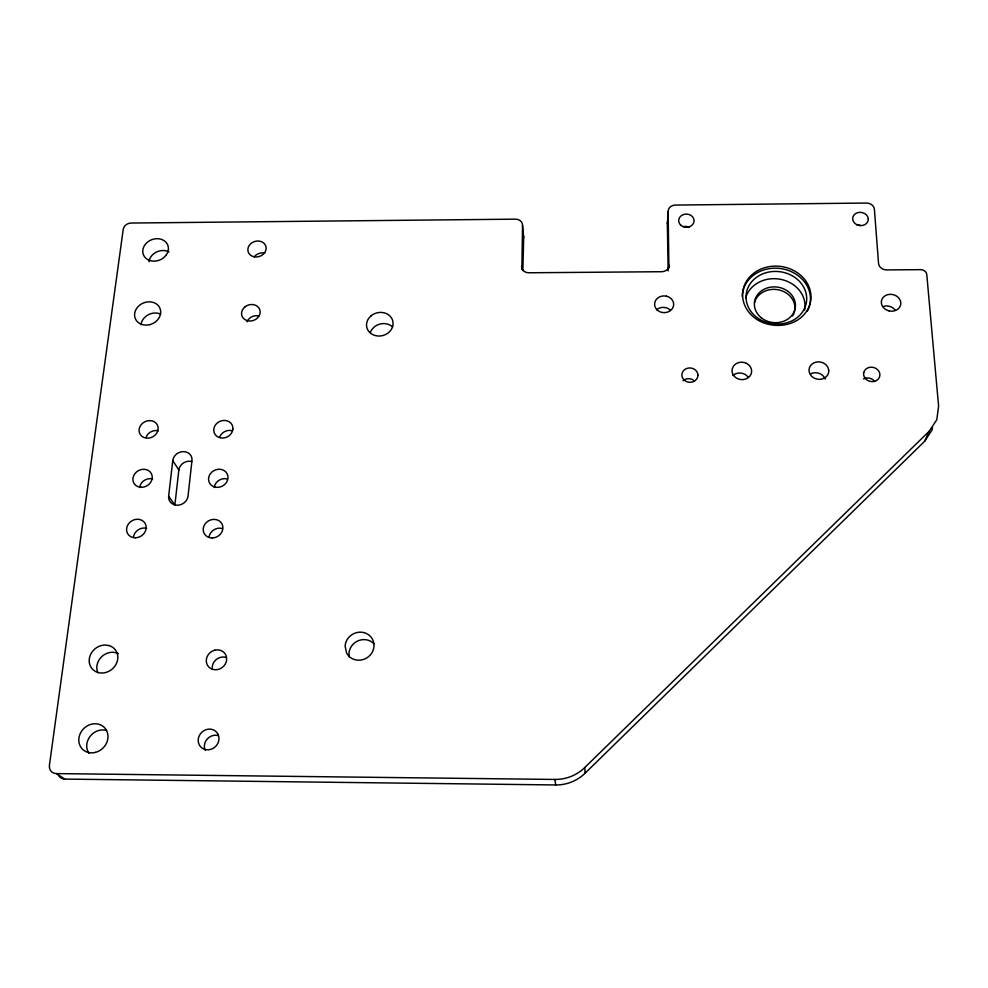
<?xml version="1.0" encoding="UTF-8"?>
<svg xmlns="http://www.w3.org/2000/svg" width="988" height="988" viewBox="0 0 988 988"><rect width="100%" height="100%" fill="white"/><g stroke="black" fill="none" stroke-linecap="round" stroke-linejoin="round"><path stroke-width="1.48" d="M521.849 269.353L522.541 225.326A7.262 6.237 -6.4 0 0 515.464 219.163L131.108 223.041A7.237 5.977 -21.4 0 0 123.241 229.253L49.412 765.317A8.67 7.645 -45.8 0 0 56.378 773.604L64.714 779.087L555.701 784.954A41.051 40.557 -4.6 0 0 585.106 773.196L924.632 441.303L932.104 429.904L932.499 426.94M522.887 270.613L523.677 237.466L522.541 225.326M668.16 270.922L667.345 223.72L668.16 211.37A7.311 6.237 0.8 0 1 675.347 205.072L866.501 203.046A7.459 6.249 8.4 0 1 874.392 209.246L878.554 263.487A7.595 6.447 10.3 0 0 886.607 269.922L920.643 269.65A5.743 4.854 11.8 0 1 926.769 274.491L938.6 406.179L936.809 419.678L929.239 431.213L924.632 441.303M668.901 268.168L668.16 211.37M172.764 460.556L178.853 470.029L174.851 505.127L168.652 496.075L172.764 460.556A9.905 8.682 -27.2 0 1 183.385 451.615A9.905 8.682 -27.2 0 1 191.981 460.544L188.041 496.087A10.016 8.843 -28.9 0 1 182.298 504.004L179.853 504.917A10.016 8.843 -28.9 0 1 168.652 496.075M56.378 773.604L554.898 779.446A41.681 41.126 -5 0 0 584.773 767.528L929.239 431.213M810.654 373.872L812.939 372.995A9.769 8.608 10.8 0 1 825.178 379.046M554.898 779.446L555.701 784.954M349.233 656.884L348.986 653.29A14.474 13.622 -30.7 0 1 358.57 640.607A14.474 13.622 -30.7 0 1 373.859 643.682M584.773 767.528L585.106 773.196M370.463 332.277A13.202 11.597 -14.2 0 1 371.945 329.461L374.18 327.028A13.202 11.597 -14.2 0 1 392.656 326.929M212.334 669.296A10.374 9.472 -37.7 0 1 218.089 658.304L220.596 657.341A10.374 9.472 -37.7 0 1 225.758 657.378M205.257 750.448A10.67 9.781 -44 0 1 207.122 739.135A10.67 9.781 -44 0 1 218.187 735.603M97.898 672.828A14.758 13.116 -39.7 0 1 112.644 652.241L116.201 652.735A14.758 13.116 -39.7 0 1 118.387 653.574M88.969 753.362A15.178 13.523 -44.5 0 1 90.032 736.431A15.178 13.523 -44.5 0 1 106.506 730.441M178.853 470.029A9.757 8.596 -27.4 0 1 191.721 461.495M856.596 224.745A7.743 6.533 8.5 0 1 860.499 225.585M683.017 380.751A7.941 7.101 4.1 0 1 694.218 380.713M863.561 378.935A8.114 7.101 13.2 0 1 869.601 378.206L871.589 378.91A8.114 7.101 13.2 0 1 874.726 381.516M64.714 779.087A8.534 7.546 -46.2 0 1 58.354 774.963M667.345 223.72A7.212 6.175 0.9 0 1 667.666 221.806M523.368 235.552A7.163 6.175 -6.4 0 1 523.677 237.466M148.953 261.697A12.93 10.819 -21.3 0 1 169.034 251.928M141 324.558A13.19 11.189 -23.3 0 1 160.525 314.036M254.237 256.855A9.139 7.768 -17.9 0 1 264.698 253.089M247.025 321.804A9.324 8.04 -19.6 0 1 248.136 319.816L249.754 318.124A9.324 8.04 -19.6 0 1 258.782 315.95M732.898 375.539A9.682 8.608 7 0 1 742.136 373.279L744.495 374.131A9.682 8.608 7 0 1 748.138 377.268M656.612 309.849A9.435 8.287 1.5 0 1 663.232 307.379L665.665 307.651A9.435 8.287 1.5 0 1 669.926 309.763M884.038 306.206A9.67 8.299 11.7 0 1 895.128 310.022M219.818 436.82A9.658 8.509 -24.6 0 1 231.97 430.657M146.199 436.943A9.682 8.41 -27.2 0 1 153.572 430.805L156.03 430.496A9.682 8.41 -27.2 0 1 158.413 430.793M209.024 537.299A9.954 8.929 -29.5 0 1 222.09 528.481M214.211 487.553A9.806 8.719 -26.9 0 1 227.092 478.933M139.617 487.516A9.831 8.608 -29.4 0 1 152.597 478.933M133.466 537.126A9.991 8.818 -31.9 0 1 146.632 528.333M683.202 226.66A7.608 6.521 1.5 0 1 688.982 227.252M754.462 302.649A20.526 17.833 6.8 0 1 781.496 290.657A20.526 17.833 6.8 0 1 792.611 315.987M521.565 266.427A7.348 6.385 -5.9 0 0 528.753 272.774L661.787 271.712A7.422 6.434 0.8 0 0 669.111 265.216M742.284 296.314A34.16 29.615 6.7 0 1 784.015 269.181A34.16 29.615 6.7 0 1 807.344 311.195M745.644 298.141A30.122 26.17 6.8 0 1 780.755 279.357A30.122 26.17 6.8 0 1 804.615 309.985M863.734 372.55L863.586 374.427A8.225 7.175 13 0 0 870.836 381.529A8.225 7.175 13 0 0 879.592 376.848A8.225 7.175 13 0 0 875.356 368.116L873.343 367.413A8.225 7.175 13 0 0 863.734 372.55M868.279 218.854L868.143 220.583A7.842 6.607 8.3 0 1 860.956 225.585A7.842 6.607 8.3 0 1 853.052 220.732L852.669 219.015A7.842 6.607 8.3 0 1 859.992 212.321A7.842 6.607 8.3 0 1 868.279 218.854M828.759 370.537L828.562 372.809A9.905 8.707 10.6 0 1 813.309 377.577A9.905 8.707 10.6 0 1 813.544 363.041L815.866 362.164A9.905 8.707 10.6 0 1 828.759 370.537M370.969 315.901L368.709 318.346A13.387 11.72 -14.1 0 0 375.662 335.661A13.387 11.72 -14.1 0 0 393.088 324.101L392.816 321.038A13.387 11.72 -14.1 0 0 370.969 315.901M244.876 306.947L243.233 308.664A9.448 8.114 -19.5 0 0 249.198 321.014A9.448 8.114 -19.5 0 0 259.844 309.886A9.448 8.114 -19.5 0 0 244.876 306.947M264.488 252.903L262.882 254.571A9.263 7.842 -17.8 0 1 248.161 251.804A9.263 7.842 -17.8 0 1 258.56 241.023A9.263 7.842 -17.8 0 1 264.488 252.903M165.935 255.41L163.6 257.769A13.103 10.93 -21.2 0 1 143.112 253.891A13.103 10.93 -21.2 0 1 158.092 238.713A13.103 10.93 -21.2 0 1 165.935 255.41M214.804 650.178L212.259 651.154A10.535 9.596 -37.4 0 0 206.603 663.146A10.535 9.596 -37.4 0 0 217.286 669.629A10.535 9.596 -37.4 0 0 226.635 659.861L226.536 657.279A10.535 9.596 -37.4 0 0 214.804 650.178M792.672 320.544C783.163 325.262 771.764 325.176 762.168 320.73A30.381 26.343 6.7 0 1 752.387 280.963A30.381 26.343 6.7 0 1 798.773 280.678A30.381 26.343 6.7 0 1 792.672 320.544M795.179 321.433C784.447 326.756 771.603 326.67 760.772 321.643A34.247 29.665 6.7 0 1 749.769 276.862A34.247 29.665 6.7 0 1 802.034 276.541A34.247 29.665 6.7 0 1 795.179 321.433M149.571 324.681L146.138 325.101A13.363 11.3 -23.1 0 1 136.505 308.614A13.363 11.3 -23.1 0 1 158.537 305.91A13.363 11.3 -23.1 0 1 149.571 324.681M149.694 420.592L147.2 420.9A9.818 8.509 -27 0 0 140.629 435.053A9.818 8.509 -27 0 0 156.759 433.077A9.818 8.509 -27 0 0 149.694 420.592M666.48 296.178L664.01 295.906A9.559 8.386 1.4 0 0 654.587 304.329L654.933 306.502A9.559 8.386 1.4 0 0 665.097 312.628A9.559 8.386 1.4 0 0 673.68 304.959A9.559 8.386 1.4 0 0 666.48 296.178M135.22 537.781L132.738 537.46A10.139 8.917 -31.7 0 1 129.65 522.541A10.139 8.917 -31.7 0 1 145.693 524.616A10.139 8.917 -31.7 0 1 135.22 537.781M108.89 645.535L105.284 645.04A14.981 13.276 -39.4 0 0 89.871 664.862A14.981 13.276 -39.4 0 0 113.25 668.086A14.981 13.276 -39.4 0 0 108.89 645.535M889.2 310.936L886.779 310.096A9.806 8.386 11.5 0 1 884.952 295.869A9.806 8.386 11.5 0 1 900.537 301.241A9.806 8.386 11.5 0 1 889.2 310.936M746.434 363.337L744.05 362.485A9.818 8.707 6.8 0 0 732.034 370.945L732.441 373.192A9.818 8.707 6.8 0 0 748.052 377.824A9.818 8.707 6.8 0 0 746.434 363.337M348.69 656.007L346.578 653.08L345.108 646.041A14.684 13.795 -30.2 0 1 364.189 632.666A14.684 13.795 -30.2 0 1 371.587 653.315A14.684 13.795 -30.2 0 1 348.69 656.007M218.064 734.356L216.631 732.194A10.831 9.917 -43.6 0 0 199.206 735.85A10.831 9.917 -43.6 0 0 208.493 749.793A10.831 9.917 -43.6 0 0 218.064 734.356M697.936 375.082L697.614 373.229A8.052 7.175 4 0 0 688.673 368.005A8.052 7.175 4 0 0 681.844 375.144L682.152 377.008A8.052 7.175 4 0 0 691.094 382.245A8.052 7.175 4 0 0 697.936 375.082M232.896 429.2L232.798 426.915A9.794 8.608 -24.4 0 0 217.879 422.506A9.794 8.608 -24.4 0 0 218.496 437.252A9.794 8.608 -24.4 0 0 232.896 429.2M681.041 225.4A7.706 6.595 1.4 0 0 693.86 222.3A7.706 6.595 1.4 0 0 684.227 214.334A7.706 6.595 1.4 0 0 681.041 225.4M141.482 487.319A9.979 8.707 -29.2 0 0 151.448 473.771A9.979 8.707 -29.2 0 0 134.788 473.795A9.979 8.707 -29.2 0 0 141.482 487.319M212.124 537.966A10.102 9.028 -29.3 0 0 222.028 524.023A10.102 9.028 -29.3 0 0 205.035 524.023A10.102 9.028 -29.3 0 0 212.124 537.966M214.878 487.047A9.942 8.818 -26.6 0 0 227.858 475.932A9.942 8.818 -26.6 0 0 212.062 471.906A9.942 8.818 -26.6 0 0 214.878 487.047M95.379 752.399A15.413 13.696 -44.2 0 0 104.913 728.082A15.413 13.696 -44.2 0 0 79.855 734.442A15.413 13.696 -44.2 0 0 95.379 752.399M761.069 317.63A20.587 17.883 6.8 0 0 794.982 309.232A20.587 17.883 6.8 0 0 768.701 287.545A20.587 17.883 6.8 0 0 761.069 317.63"/></g></svg>
